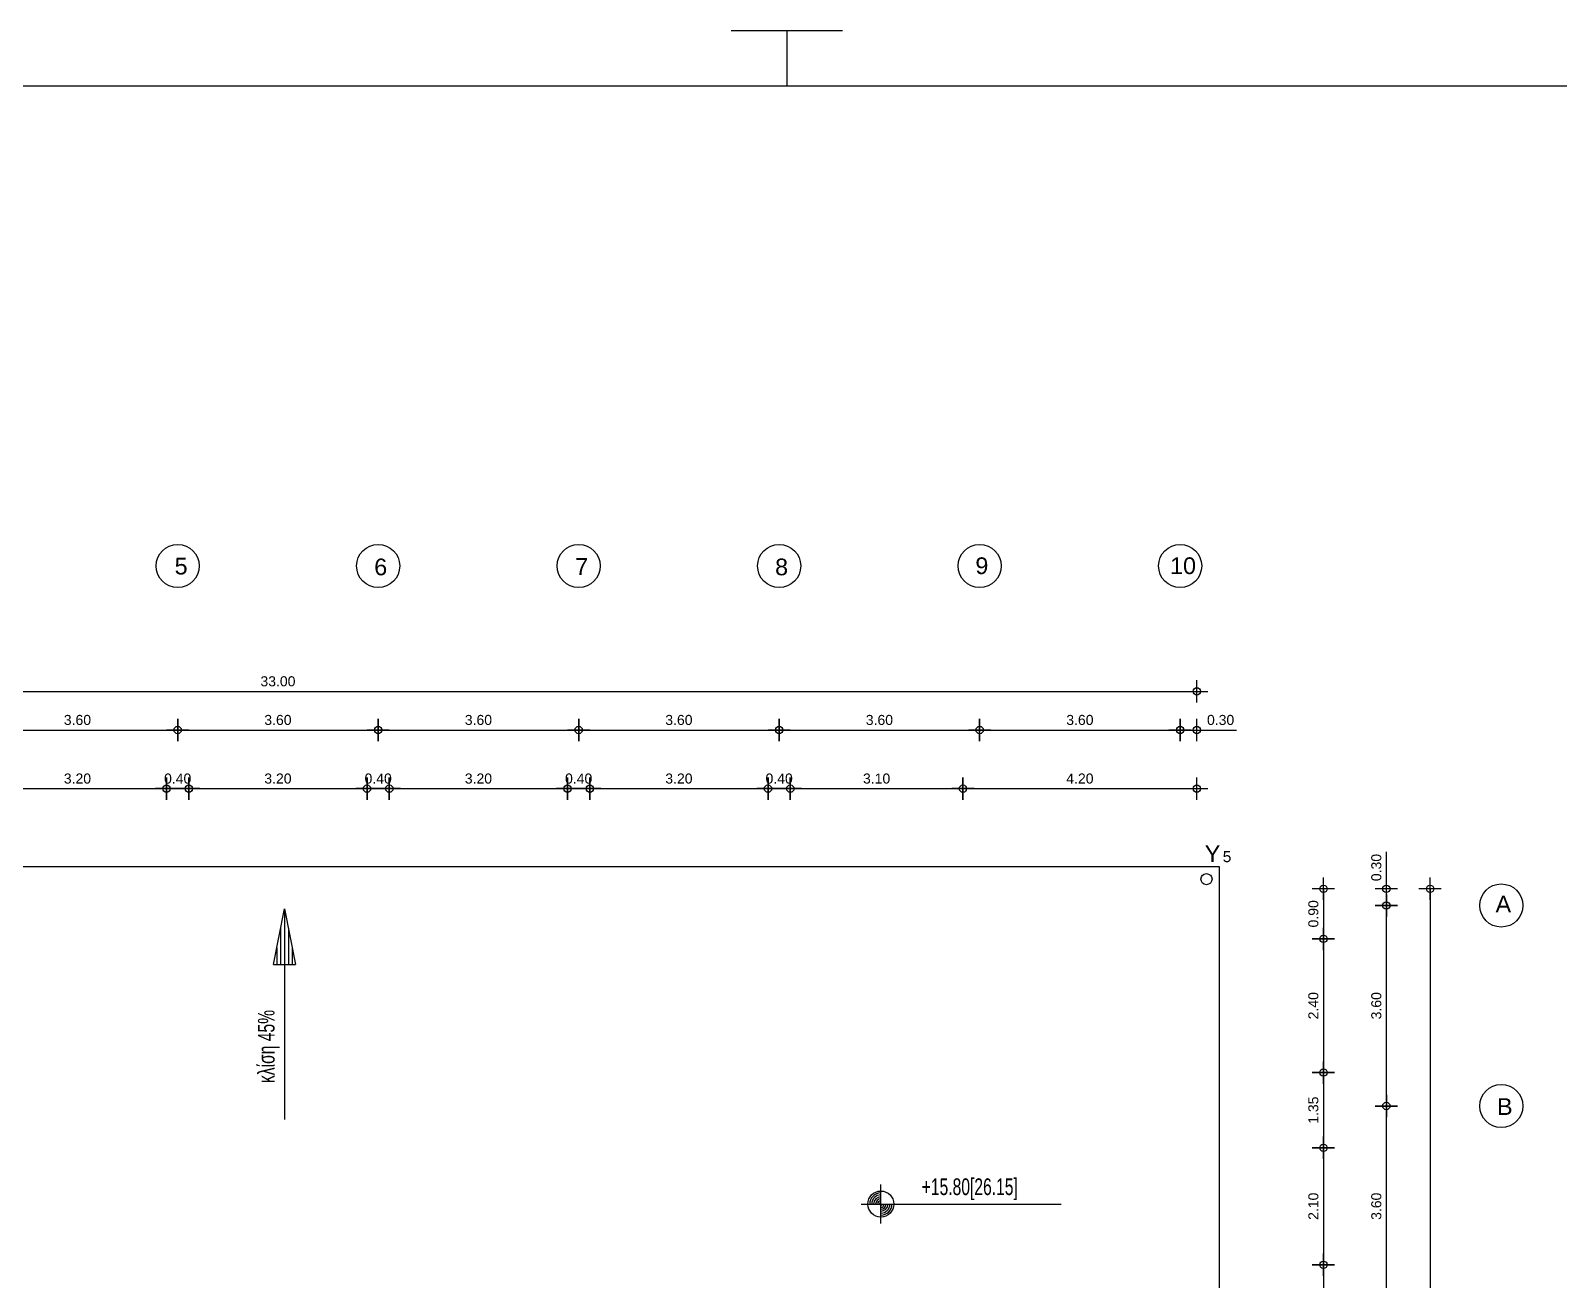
# Model space of a CAD drawing. Header units: metres. Extents: x -11 to 85, y -301 to 135.
# Drawn here: x 26.43 to 53.88, y 112.61 to 135.05 of the extents above; entities that cross this region are included whole.
import ezdxf

# ---------------------------------------------------------------- set-up
doc = ezdxf.new("R2010")
doc.units = ezdxf.units.M
doc.header["$LTSCALE"] = 0.036
doc.header["$PDMODE"] = 2
for name, color, linetype in [('arxitek corofos', 252, 'Continuous'), ('arxitek doma', 252, 'Continuous'), ('BORDER', 5, 'Continuous'), ('DIMBLK', 252, 'Continuous'), ('LAYER-ON', 4, 'Continuous'), ('MARKS', 2, 'Continuous')]:
    doc.layers.add(name, color=color, linetype=linetype)
doc.styles.add('comu-c', font='ugcompl.shx', dxfattribs={"width": 0.7})
doc.styles.add('COMU-N', font='arial.ttf')
doc.styles.get("Standard").update_dxf_attribs({"font": 'arial.ttf'})
doc.dimstyles.new('CADWDOT', dxfattribs={"dimscale": 0.1, "dimtxt": 1.8, "dimasz": 0.08, "dimexe": 2, "dimexo": 0, "dimgap": 0.09, "dimtad": 0, "dimrnd": 0.001, "dimzin": 0, "dimdsep": 46, "dimtxsty": 'Standard', "dimblk1": 'ARTDIM', "dimblk2": 'ARTDIM', "dimsah": 1, "dimcen": 0.09, "dimdle": 0.05, "dimse1": 1, "dimse2": 1, "dimadec": 0, "dimazin": 0, "dimtfac": 1, "dimtmove": 0, "dimatfit": 3, "dimldrblk": 'ARTDIM', "dimfxl": 2, "dimtvp": 0.9999, "dimtolj": 1, "dimtzin": 0, "dimarcsym": 0})

# ---------------------------------------------------------------- blocks, each defined once
blk = doc.blocks.new('art103')
at = {"layer": 'BORDER'}
blk.add_line((20.75, 14.6), (0.25, 14.6), dxfattribs=at)
at = {"layer": 'MARKS'}
for p, q in [((10.25, 14.85), (10.75, 14.85)), ((10.5, 14.85), (10.5, 14.6))]:
    blk.add_line(p, q, dxfattribs=at)
blk = doc.blocks.new('ARTDIM')
at = {"layer": 'DIMBLK'}
for p, q in [((-24.9975, 0), (24.9975, 0)), ((0, -24.9975), (0, 24.9975))]:
    blk.add_line(p, q, dxfattribs=at)
blk.add_circle((0, 0), 8.25, dxfattribs=at)
blk = doc.blocks.new('*D1646')
at = {"layer": 'arxitek doma', "color": 0, "lineweight": -2}
blk.add_line((25.482, 122.488), (29.066, 122.488), dxfattribs=at)
at = {"layer": 'Defpoints', "color": 0, "transparency": 16777216}
for p in [(29.074, 125.766), (25.474, 122.488), (29.074, 122.488)]:
    blk.add_point(p, dxfattribs=at)
at = {"layer": 'arxitek doma', "color": 0, "lineweight": -2, "xscale": 0.008, "yscale": 0.008, "zscale": 0.008, "rotation": 180}
blk.add_blockref('ARTDIM', (25.474, 122.488), dxfattribs=at)
at = {"layer": 'arxitek doma', "color": 0, "lineweight": -2, "xscale": 0.008, "yscale": 0.008, "zscale": 0.008}
blk.add_blockref('ARTDIM', (29.074, 122.488), dxfattribs=at)
at = {"layer": 'arxitek doma', "color": 0, "insert": (27.274, 122.668), "char_height": 0.18, "attachment_point": 5}
blk.add_mtext('\\A1;3.60', dxfattribs=at)
blk = doc.blocks.new('*D1647')
at = {"layer": 'arxitek doma', "color": 0, "lineweight": -2}
blk.add_line((29.082, 122.488), (32.666, 122.488), dxfattribs=at)
at = {"layer": 'Defpoints', "color": 0, "transparency": 16777216}
for p in [(29.074, 125.766), (32.674, 125.766), (32.674, 122.488)]:
    blk.add_point(p, dxfattribs=at)
at = {"layer": 'arxitek doma', "color": 0, "lineweight": -2, "xscale": 0.008, "yscale": 0.008, "zscale": 0.008, "rotation": 180}
blk.add_blockref('ARTDIM', (29.074, 122.488), dxfattribs=at)
at = {"layer": 'arxitek doma', "color": 0, "lineweight": -2, "xscale": 0.008, "yscale": 0.008, "zscale": 0.008}
blk.add_blockref('ARTDIM', (32.674, 122.488), dxfattribs=at)
at = {"layer": 'arxitek doma', "color": 0, "insert": (30.874, 122.668), "char_height": 0.18, "attachment_point": 5}
blk.add_mtext('\\A1;3.60', dxfattribs=at)
blk = doc.blocks.new('*D1648')
at = {"layer": 'arxitek doma', "color": 0, "lineweight": -2}
blk.add_line((32.682, 122.488), (36.266, 122.488), dxfattribs=at)
at = {"layer": 'Defpoints', "color": 0, "transparency": 16777216}
for p in [(32.674, 125.766), (36.274, 125.766), (36.274, 122.488)]:
    blk.add_point(p, dxfattribs=at)
at = {"layer": 'arxitek doma', "color": 0, "lineweight": -2, "xscale": 0.008, "yscale": 0.008, "zscale": 0.008, "rotation": 180}
blk.add_blockref('ARTDIM', (32.674, 122.488), dxfattribs=at)
at = {"layer": 'arxitek doma', "color": 0, "lineweight": -2, "xscale": 0.008, "yscale": 0.008, "zscale": 0.008}
blk.add_blockref('ARTDIM', (36.274, 122.488), dxfattribs=at)
at = {"layer": 'arxitek doma', "color": 0, "insert": (34.474, 122.668), "char_height": 0.18, "attachment_point": 5}
blk.add_mtext('\\A1;3.60', dxfattribs=at)
blk = doc.blocks.new('*D1649')
at = {"layer": 'arxitek doma', "color": 0, "lineweight": -2}
blk.add_line((36.282, 122.488), (39.866, 122.488), dxfattribs=at)
at = {"layer": 'Defpoints', "color": 0, "transparency": 16777216}
for p in [(36.274, 125.766), (39.874, 125.766), (39.874, 122.488)]:
    blk.add_point(p, dxfattribs=at)
at = {"layer": 'arxitek doma', "color": 0, "lineweight": -2, "xscale": 0.008, "yscale": 0.008, "zscale": 0.008, "rotation": 180}
blk.add_blockref('ARTDIM', (36.274, 122.488), dxfattribs=at)
at = {"layer": 'arxitek doma', "color": 0, "lineweight": -2, "xscale": 0.008, "yscale": 0.008, "zscale": 0.008}
blk.add_blockref('ARTDIM', (39.874, 122.488), dxfattribs=at)
at = {"layer": 'arxitek doma', "color": 0, "insert": (38.074, 122.668), "char_height": 0.18, "attachment_point": 5}
blk.add_mtext('\\A1;3.60', dxfattribs=at)
blk = doc.blocks.new('*D1650')
at = {"layer": 'arxitek doma', "color": 0, "lineweight": -2}
blk.add_line((39.882, 122.488), (43.466, 122.488), dxfattribs=at)
at = {"layer": 'Defpoints', "color": 0, "transparency": 16777216}
for p in [(39.874, 125.766), (43.474, 125.766), (43.474, 122.488)]:
    blk.add_point(p, dxfattribs=at)
at = {"layer": 'arxitek doma', "color": 0, "lineweight": -2, "xscale": 0.008, "yscale": 0.008, "zscale": 0.008, "rotation": 180}
blk.add_blockref('ARTDIM', (39.874, 122.488), dxfattribs=at)
at = {"layer": 'arxitek doma', "color": 0, "lineweight": -2, "xscale": 0.008, "yscale": 0.008, "zscale": 0.008}
blk.add_blockref('ARTDIM', (43.474, 122.488), dxfattribs=at)
at = {"layer": 'arxitek doma', "color": 0, "insert": (41.674, 122.668), "char_height": 0.18, "attachment_point": 5}
blk.add_mtext('\\A1;3.60', dxfattribs=at)
blk = doc.blocks.new('*D1651')
at = {"layer": 'arxitek doma', "color": 0, "lineweight": -2}
blk.add_line((43.482, 122.488), (47.066, 122.488), dxfattribs=at)
at = {"layer": 'Defpoints', "color": 0, "transparency": 16777216}
for p in [(43.474, 125.766), (47.074, 125.766), (47.074, 122.488)]:
    blk.add_point(p, dxfattribs=at)
at = {"layer": 'arxitek doma', "color": 0, "lineweight": -2, "xscale": 0.008, "yscale": 0.008, "zscale": 0.008, "rotation": 180}
blk.add_blockref('ARTDIM', (43.474, 122.488), dxfattribs=at)
at = {"layer": 'arxitek doma', "color": 0, "lineweight": -2, "xscale": 0.008, "yscale": 0.008, "zscale": 0.008}
blk.add_blockref('ARTDIM', (47.074, 122.488), dxfattribs=at)
at = {"layer": 'arxitek doma', "color": 0, "insert": (45.274, 122.668), "char_height": 0.18, "attachment_point": 5}
blk.add_mtext('\\A1;3.60', dxfattribs=at)
blk = doc.blocks.new('*D1652')
at = {"layer": 'arxitek doma', "color": 0, "lineweight": -2}
for p, q in [((47.082, 122.488), (47.366, 122.488)), ((47.374, 122.488), (48.084, 122.488))]:
    blk.add_line(p, q, dxfattribs=at)
at = {"layer": 'Defpoints', "color": 0, "transparency": 16777216}
for p in [(47.074, 125.766), (47.374, 122.488), (47.374, 120.358)]:
    blk.add_point(p, dxfattribs=at)
at = {"layer": 'arxitek doma', "color": 0, "lineweight": -2, "xscale": 0.008, "yscale": 0.008, "zscale": 0.008, "rotation": 180}
blk.add_blockref('ARTDIM', (47.074, 122.488), dxfattribs=at)
at = {"layer": 'arxitek doma', "color": 0, "lineweight": -2, "xscale": 0.008, "yscale": 0.008, "zscale": 0.008}
blk.add_blockref('ARTDIM', (47.374, 122.488), dxfattribs=at)
at = {"layer": 'arxitek doma', "color": 0, "insert": (47.801, 122.668), "char_height": 0.18, "attachment_point": 5}
blk.add_mtext('\\A1;0.30', dxfattribs=at)
blk = doc.blocks.new('*D1654')
at = {"layer": 'arxitek doma', "color": 0, "lineweight": -2}
blk.add_line((14.382, 123.182), (47.366, 123.182), dxfattribs=at)
at = {"layer": 'Defpoints', "color": 0, "transparency": 16777216}
for p in [(47.374, 123.182), (14.374, 122), (47.374, 122)]:
    blk.add_point(p, dxfattribs=at)
at = {"layer": 'arxitek doma', "color": 0, "lineweight": -2, "xscale": 0.008, "yscale": 0.008, "zscale": 0.008, "rotation": 180}
blk.add_blockref('ARTDIM', (14.374, 123.182), dxfattribs=at)
at = {"layer": 'arxitek doma', "color": 0, "lineweight": -2, "xscale": 0.008, "yscale": 0.008, "zscale": 0.008}
blk.add_blockref('ARTDIM', (47.374, 123.182), dxfattribs=at)
at = {"layer": 'arxitek doma', "color": 0, "insert": (30.874, 123.362), "char_height": 0.18, "attachment_point": 5}
blk.add_mtext('\\A1;33.00', dxfattribs=at)
blk = doc.blocks.new('*D1660')
at = {"layer": 'arxitek doma', "color": 0, "lineweight": -2}
blk.add_line((25.682, 121.436), (28.866, 121.436), dxfattribs=at)
at = {"layer": 'Defpoints', "color": 0, "transparency": 16777216}
for p in [(28.874, 121.436), (25.674, 120.358), (28.874, 120.358)]:
    blk.add_point(p, dxfattribs=at)
at = {"layer": 'arxitek doma', "color": 0, "lineweight": -2, "xscale": 0.008, "yscale": 0.008, "zscale": 0.008, "rotation": 180}
blk.add_blockref('ARTDIM', (25.674, 121.436), dxfattribs=at)
at = {"layer": 'arxitek doma', "color": 0, "lineweight": -2, "xscale": 0.008, "yscale": 0.008, "zscale": 0.008}
blk.add_blockref('ARTDIM', (28.874, 121.436), dxfattribs=at)
at = {"layer": 'arxitek doma', "color": 0, "insert": (27.274, 121.616), "char_height": 0.18, "attachment_point": 5}
blk.add_mtext('\\A1;3.20', dxfattribs=at)
blk = doc.blocks.new('*D1661')
at = {"layer": 'arxitek doma', "color": 0, "lineweight": -2}
blk.add_line((28.882, 121.436), (29.266, 121.436), dxfattribs=at)
at = {"layer": 'Defpoints', "color": 0, "transparency": 16777216}
for p in [(29.274, 121.436), (28.874, 120.358), (29.274, 120.358)]:
    blk.add_point(p, dxfattribs=at)
at = {"layer": 'arxitek doma', "color": 0, "lineweight": -2, "xscale": 0.008, "yscale": 0.008, "zscale": 0.008, "rotation": 180}
blk.add_blockref('ARTDIM', (28.874, 121.436), dxfattribs=at)
at = {"layer": 'arxitek doma', "color": 0, "lineweight": -2, "xscale": 0.008, "yscale": 0.008, "zscale": 0.008}
blk.add_blockref('ARTDIM', (29.274, 121.436), dxfattribs=at)
at = {"layer": 'arxitek doma', "color": 0, "insert": (29.074, 121.616), "char_height": 0.18, "attachment_point": 5}
blk.add_mtext('\\A1;0.40', dxfattribs=at)
blk = doc.blocks.new('*D1662')
at = {"layer": 'arxitek doma', "color": 0, "lineweight": -2}
blk.add_line((29.282, 121.436), (32.466, 121.436), dxfattribs=at)
at = {"layer": 'Defpoints', "color": 0, "transparency": 16777216}
for p in [(32.474, 121.436), (29.274, 120.358), (32.474, 120.358)]:
    blk.add_point(p, dxfattribs=at)
at = {"layer": 'arxitek doma', "color": 0, "lineweight": -2, "xscale": 0.008, "yscale": 0.008, "zscale": 0.008, "rotation": 180}
blk.add_blockref('ARTDIM', (29.274, 121.436), dxfattribs=at)
at = {"layer": 'arxitek doma', "color": 0, "lineweight": -2, "xscale": 0.008, "yscale": 0.008, "zscale": 0.008}
blk.add_blockref('ARTDIM', (32.474, 121.436), dxfattribs=at)
at = {"layer": 'arxitek doma', "color": 0, "insert": (30.874, 121.616), "char_height": 0.18, "attachment_point": 5}
blk.add_mtext('\\A1;3.20', dxfattribs=at)
blk = doc.blocks.new('*D1663')
at = {"layer": 'arxitek doma', "color": 0, "lineweight": -2}
blk.add_line((32.482, 121.436), (32.866, 121.436), dxfattribs=at)
at = {"layer": 'Defpoints', "color": 0, "transparency": 16777216}
for p in [(32.874, 121.436), (32.474, 120.358), (32.874, 120.358)]:
    blk.add_point(p, dxfattribs=at)
at = {"layer": 'arxitek doma', "color": 0, "lineweight": -2, "xscale": 0.008, "yscale": 0.008, "zscale": 0.008, "rotation": 180}
blk.add_blockref('ARTDIM', (32.474, 121.436), dxfattribs=at)
at = {"layer": 'arxitek doma', "color": 0, "lineweight": -2, "xscale": 0.008, "yscale": 0.008, "zscale": 0.008}
blk.add_blockref('ARTDIM', (32.874, 121.436), dxfattribs=at)
at = {"layer": 'arxitek doma', "color": 0, "insert": (32.674, 121.616), "char_height": 0.18, "attachment_point": 5}
blk.add_mtext('\\A1;0.40', dxfattribs=at)
blk = doc.blocks.new('*D1664')
at = {"layer": 'arxitek doma', "color": 0, "lineweight": -2}
blk.add_line((32.882, 121.436), (36.066, 121.436), dxfattribs=at)
at = {"layer": 'Defpoints', "color": 0, "transparency": 16777216}
for p in [(36.074, 121.436), (32.874, 120.358), (36.074, 120.358)]:
    blk.add_point(p, dxfattribs=at)
at = {"layer": 'arxitek doma', "color": 0, "lineweight": -2, "xscale": 0.008, "yscale": 0.008, "zscale": 0.008, "rotation": 180}
blk.add_blockref('ARTDIM', (32.874, 121.436), dxfattribs=at)
at = {"layer": 'arxitek doma', "color": 0, "lineweight": -2, "xscale": 0.008, "yscale": 0.008, "zscale": 0.008}
blk.add_blockref('ARTDIM', (36.074, 121.436), dxfattribs=at)
at = {"layer": 'arxitek doma', "color": 0, "insert": (34.474, 121.616), "char_height": 0.18, "attachment_point": 5}
blk.add_mtext('\\A1;3.20', dxfattribs=at)
blk = doc.blocks.new('*D1665')
at = {"layer": 'arxitek doma', "color": 0, "lineweight": -2}
blk.add_line((36.082, 121.436), (36.466, 121.436), dxfattribs=at)
at = {"layer": 'Defpoints', "color": 0, "transparency": 16777216}
for p in [(36.474, 121.436), (36.074, 120.358), (36.474, 120.358)]:
    blk.add_point(p, dxfattribs=at)
at = {"layer": 'arxitek doma', "color": 0, "lineweight": -2, "xscale": 0.008, "yscale": 0.008, "zscale": 0.008, "rotation": 180}
blk.add_blockref('ARTDIM', (36.074, 121.436), dxfattribs=at)
at = {"layer": 'arxitek doma', "color": 0, "lineweight": -2, "xscale": 0.008, "yscale": 0.008, "zscale": 0.008}
blk.add_blockref('ARTDIM', (36.474, 121.436), dxfattribs=at)
at = {"layer": 'arxitek doma', "color": 0, "insert": (36.274, 121.616), "char_height": 0.18, "attachment_point": 5}
blk.add_mtext('\\A1;0.40', dxfattribs=at)
blk = doc.blocks.new('*D1666')
at = {"layer": 'arxitek doma', "color": 0, "lineweight": -2}
blk.add_line((36.482, 121.436), (39.666, 121.436), dxfattribs=at)
at = {"layer": 'Defpoints', "color": 0, "transparency": 16777216}
for p in [(39.674, 121.436), (36.474, 120.358), (39.674, 120.358)]:
    blk.add_point(p, dxfattribs=at)
at = {"layer": 'arxitek doma', "color": 0, "lineweight": -2, "xscale": 0.008, "yscale": 0.008, "zscale": 0.008, "rotation": 180}
blk.add_blockref('ARTDIM', (36.474, 121.436), dxfattribs=at)
at = {"layer": 'arxitek doma', "color": 0, "lineweight": -2, "xscale": 0.008, "yscale": 0.008, "zscale": 0.008}
blk.add_blockref('ARTDIM', (39.674, 121.436), dxfattribs=at)
at = {"layer": 'arxitek doma', "color": 0, "insert": (38.074, 121.616), "char_height": 0.18, "attachment_point": 5}
blk.add_mtext('\\A1;3.20', dxfattribs=at)
blk = doc.blocks.new('*D1667')
at = {"layer": 'arxitek doma', "color": 0, "lineweight": -2}
blk.add_line((39.682, 121.436), (40.066, 121.436), dxfattribs=at)
at = {"layer": 'Defpoints', "color": 0, "transparency": 16777216}
for p in [(40.074, 121.436), (39.674, 120.358), (40.074, 120.358)]:
    blk.add_point(p, dxfattribs=at)
at = {"layer": 'arxitek doma', "color": 0, "lineweight": -2, "xscale": 0.008, "yscale": 0.008, "zscale": 0.008, "rotation": 180}
blk.add_blockref('ARTDIM', (39.674, 121.436), dxfattribs=at)
at = {"layer": 'arxitek doma', "color": 0, "lineweight": -2, "xscale": 0.008, "yscale": 0.008, "zscale": 0.008}
blk.add_blockref('ARTDIM', (40.074, 121.436), dxfattribs=at)
at = {"layer": 'arxitek doma', "color": 0, "insert": (39.874, 121.616), "char_height": 0.18, "attachment_point": 5}
blk.add_mtext('\\A1;0.40', dxfattribs=at)
blk = doc.blocks.new('*D1668')
at = {"layer": 'arxitek doma', "color": 0, "lineweight": -2}
blk.add_line((40.082, 121.436), (43.166, 121.436), dxfattribs=at)
at = {"layer": 'Defpoints', "color": 0, "transparency": 16777216}
for p in [(43.174, 121.436), (40.074, 120.358), (43.174, 120.358)]:
    blk.add_point(p, dxfattribs=at)
at = {"layer": 'arxitek doma', "color": 0, "lineweight": -2, "xscale": 0.008, "yscale": 0.008, "zscale": 0.008, "rotation": 180}
blk.add_blockref('ARTDIM', (40.074, 121.436), dxfattribs=at)
at = {"layer": 'arxitek doma', "color": 0, "lineweight": -2, "xscale": 0.008, "yscale": 0.008, "zscale": 0.008}
blk.add_blockref('ARTDIM', (43.174, 121.436), dxfattribs=at)
at = {"layer": 'arxitek doma', "color": 0, "insert": (41.624, 121.616), "char_height": 0.18, "attachment_point": 5}
blk.add_mtext('\\A1;3.10', dxfattribs=at)
blk = doc.blocks.new('*D1669')
at = {"layer": 'arxitek doma', "color": 0, "lineweight": -2}
blk.add_line((43.182, 121.436), (47.366, 121.436), dxfattribs=at)
at = {"layer": 'Defpoints', "color": 0, "transparency": 16777216}
for p in [(47.374, 121.436), (43.174, 120.358), (47.374, 120.358)]:
    blk.add_point(p, dxfattribs=at)
at = {"layer": 'arxitek doma', "color": 0, "lineweight": -2, "xscale": 0.008, "yscale": 0.008, "zscale": 0.008, "rotation": 180}
blk.add_blockref('ARTDIM', (43.174, 121.436), dxfattribs=at)
at = {"layer": 'arxitek doma', "color": 0, "lineweight": -2, "xscale": 0.008, "yscale": 0.008, "zscale": 0.008}
blk.add_blockref('ARTDIM', (47.374, 121.436), dxfattribs=at)
at = {"layer": 'arxitek doma', "color": 0, "insert": (45.274, 121.616), "char_height": 0.18, "attachment_point": 5}
blk.add_mtext('\\A1;4.20', dxfattribs=at)
blk = doc.blocks.new('*D1725')
at = {"layer": 'arxitek doma', "color": 0, "lineweight": -2}
blk.add_line((51.562, 119.63), (51.562, 90.246), dxfattribs=at)
at = {"layer": 'Defpoints', "color": 0, "transparency": 16777216}
for p in [(48.677, 119.638), (48.677, 90.238), (51.562, 90.238)]:
    blk.add_point(p, dxfattribs=at)
at = {"layer": 'arxitek doma', "color": 0, "lineweight": -2, "xscale": 0.008, "yscale": 0.008, "zscale": 0.008}
for p, rotation in [((51.562, 119.638), 90), ((51.562, 90.238), 270)]:
    blk.add_blockref('ARTDIM', p, dxfattribs=dict(at, rotation=rotation))
at = {"layer": 'arxitek doma', "color": 0, "insert": (51.382, 104.938), "char_height": 0.18, "attachment_point": 5, "rotation": 90}
blk.add_mtext('\\A1;29.40', dxfattribs=at)
blk = doc.blocks.new('*D1733')
at = {"layer": 'arxitek doma', "color": 0, "lineweight": -2}
blk.add_line((50.777, 112.146), (50.777, 115.73), dxfattribs=at)
at = {"layer": 'Defpoints', "color": 0, "transparency": 16777216}
for p in [(50.777, 115.738), (53.757, 115.738), (53.757, 112.138)]:
    blk.add_point(p, dxfattribs=at)
at = {"layer": 'arxitek doma', "color": 0, "lineweight": -2, "xscale": 0.008, "yscale": 0.008, "zscale": 0.008}
for p, rotation in [((50.777, 115.738), 90), ((50.777, 112.138), 270)]:
    blk.add_blockref('ARTDIM', p, dxfattribs=dict(at, rotation=rotation))
at = {"layer": 'arxitek doma', "color": 0, "insert": (50.597, 113.938), "char_height": 0.18, "attachment_point": 5, "rotation": 90}
blk.add_mtext('\\A1;3.60', dxfattribs=at)
blk = doc.blocks.new('*D1734')
at = {"layer": 'arxitek doma', "color": 0, "lineweight": -2}
blk.add_line((50.777, 115.746), (50.777, 119.33), dxfattribs=at)
at = {"layer": 'Defpoints', "color": 0, "transparency": 16777216}
for p in [(50.777, 119.338), (53.757, 119.338), (53.757, 115.738)]:
    blk.add_point(p, dxfattribs=at)
at = {"layer": 'arxitek doma', "color": 0, "lineweight": -2, "xscale": 0.008, "yscale": 0.008, "zscale": 0.008}
for p, rotation in [((50.777, 119.338), 90), ((50.777, 115.738), 270)]:
    blk.add_blockref('ARTDIM', p, dxfattribs=dict(at, rotation=rotation))
at = {"layer": 'arxitek doma', "color": 0, "insert": (50.597, 117.538), "char_height": 0.18, "attachment_point": 5, "rotation": 90}
blk.add_mtext('\\A1;3.60', dxfattribs=at)
blk = doc.blocks.new('*D1735')
at = {"layer": 'arxitek doma', "color": 0, "lineweight": -2}
for p, q in [((50.777, 119.638), (50.777, 120.303)), ((50.777, 119.346), (50.777, 119.63))]:
    blk.add_line(p, q, dxfattribs=at)
at = {"layer": 'Defpoints', "color": 0, "transparency": 16777216}
for p in [(48.677, 119.638), (50.777, 119.638), (53.757, 119.338)]:
    blk.add_point(p, dxfattribs=at)
at = {"layer": 'arxitek doma', "color": 0, "lineweight": -2, "xscale": 0.008, "yscale": 0.008, "zscale": 0.008}
for p, rotation in [((50.777, 119.638), 90), ((50.777, 119.338), 270)]:
    blk.add_blockref('ARTDIM', p, dxfattribs=dict(at, rotation=rotation))
at = {"layer": 'arxitek doma', "color": 0, "insert": (50.597, 120.019), "char_height": 0.18, "attachment_point": 5, "rotation": 90}
blk.add_mtext('\\A1;0.30', dxfattribs=at)
blk = doc.blocks.new('*D1736')
at = {"layer": 'arxitek doma', "color": 0, "lineweight": -2}
blk.add_line((49.647, 119.63), (49.647, 118.746), dxfattribs=at)
at = {"layer": 'Defpoints', "color": 0, "transparency": 16777216}
for p in [(48.677, 119.638), (48.677, 118.738), (49.647, 118.738)]:
    blk.add_point(p, dxfattribs=at)
at = {"layer": 'arxitek doma', "color": 0, "lineweight": -2, "xscale": 0.008, "yscale": 0.008, "zscale": 0.008}
for p, rotation in [((49.647, 119.638), 90), ((49.647, 118.738), 270)]:
    blk.add_blockref('ARTDIM', p, dxfattribs=dict(at, rotation=rotation))
at = {"layer": 'arxitek doma', "color": 0, "insert": (49.467, 119.188), "char_height": 0.18, "attachment_point": 5, "rotation": 90}
blk.add_mtext('\\A1;0.90', dxfattribs=at)
blk = doc.blocks.new('*D1737')
at = {"layer": 'arxitek doma', "color": 0, "lineweight": -2}
blk.add_line((49.647, 118.73), (49.647, 116.346), dxfattribs=at)
at = {"layer": 'Defpoints', "color": 0, "transparency": 16777216}
for p in [(48.677, 118.738), (48.677, 116.338), (49.647, 116.338)]:
    blk.add_point(p, dxfattribs=at)
at = {"layer": 'arxitek doma', "color": 0, "lineweight": -2, "xscale": 0.008, "yscale": 0.008, "zscale": 0.008}
for p, rotation in [((49.647, 118.738), 90), ((49.647, 116.338), 270)]:
    blk.add_blockref('ARTDIM', p, dxfattribs=dict(at, rotation=rotation))
at = {"layer": 'arxitek doma', "color": 0, "insert": (49.467, 117.538), "char_height": 0.18, "attachment_point": 5, "rotation": 90}
blk.add_mtext('\\A1;2.40', dxfattribs=at)
blk = doc.blocks.new('*D1738')
at = {"layer": 'arxitek doma', "color": 0, "lineweight": -2}
blk.add_line((49.647, 116.33), (49.647, 114.996), dxfattribs=at)
at = {"layer": 'Defpoints', "color": 0, "transparency": 16777216}
for p in [(48.677, 116.338), (48.677, 114.988), (49.647, 114.988)]:
    blk.add_point(p, dxfattribs=at)
at = {"layer": 'arxitek doma', "color": 0, "lineweight": -2, "xscale": 0.008, "yscale": 0.008, "zscale": 0.008}
for p, rotation in [((49.647, 116.338), 90), ((49.647, 114.988), 270)]:
    blk.add_blockref('ARTDIM', p, dxfattribs=dict(at, rotation=rotation))
at = {"layer": 'arxitek doma', "color": 0, "insert": (49.467, 115.663), "char_height": 0.18, "attachment_point": 5, "rotation": 90}
blk.add_mtext('\\A1;1.35', dxfattribs=at)
blk = doc.blocks.new('*D1739')
at = {"layer": 'arxitek doma', "color": 0, "lineweight": -2}
blk.add_line((49.647, 114.98), (49.647, 112.896), dxfattribs=at)
at = {"layer": 'Defpoints', "color": 0, "transparency": 16777216}
for p in [(48.677, 114.988), (48.677, 112.888), (49.647, 112.888)]:
    blk.add_point(p, dxfattribs=at)
at = {"layer": 'arxitek doma', "color": 0, "lineweight": -2, "xscale": 0.008, "yscale": 0.008, "zscale": 0.008}
for p, rotation in [((49.647, 114.988), 90), ((49.647, 112.888), 270)]:
    blk.add_blockref('ARTDIM', p, dxfattribs=dict(at, rotation=rotation))
at = {"layer": 'arxitek doma', "color": 0, "insert": (49.467, 113.938), "char_height": 0.18, "attachment_point": 5, "rotation": 90}
blk.add_mtext('\\A1;2.10', dxfattribs=at)
blk = doc.blocks.new('*D1740')
at = {"layer": 'arxitek doma', "color": 0, "lineweight": -2}
blk.add_line((49.647, 112.88), (49.647, 111.546), dxfattribs=at)
at = {"layer": 'Defpoints', "color": 0, "transparency": 16777216}
for p in [(48.677, 112.888), (48.677, 111.538), (49.647, 111.538)]:
    blk.add_point(p, dxfattribs=at)
at = {"layer": 'arxitek doma', "color": 0, "lineweight": -2, "xscale": 0.008, "yscale": 0.008, "zscale": 0.008}
for p, rotation in [((49.647, 112.888), 90), ((49.647, 111.538), 270)]:
    blk.add_blockref('ARTDIM', p, dxfattribs=dict(at, rotation=rotation))
at = {"layer": 'arxitek doma', "color": 0, "insert": (49.467, 112.213), "char_height": 0.18, "attachment_point": 5, "rotation": 90}
blk.add_mtext('\\A1;1.35', dxfattribs=at)

msp = doc.modelspace()

# ---------------------------------------------------------------- linework, layer by layer
at = {"layer": 'arxitek corofos'}
msp.add_line((2.987, 120.038), (47.774, 120.038), dxfattribs=at)
at = {"layer": 'arxitek doma'}
for p, q in [((13.974, 120.038), (47.774, 120.038)), ((47.774, 120.038), (47.774, 89.838)), ((30.794, 118.281), (30.993, 119.277)), ((30.993, 119.277), (30.993, 115.494)), ((30.993, 119.277), (31.192, 118.281)), ((30.923, 118.928), (30.923, 118.281)), ((31.063, 118.928), (31.063, 118.281)), ((30.854, 118.58), (30.854, 118.281)), ((31.132, 118.58), (31.132, 118.281)), ((30.794, 118.281), (31.192, 118.281)), ((41.7, 113.627), (41.7, 114.329)), ((41.348, 113.978), (44.939, 113.978))]:
    msp.add_line(p, q, dxfattribs=at)
for centre, radius in [((29.074, 125.433, 3), 0.387), ((32.674, 125.433, 3), 0.387), ((36.274, 125.433, 3), 0.387), ((39.874, 125.433, 3), 0.387), ((43.474, 125.433, 3), 0.387), ((47.074, 125.433, 3), 0.387), ((47.547, 119.811), 0.1), ((52.841, 119.338, 3), 0.387), ((52.841, 115.738, 3), 0.387), ((41.7, 113.978), 0.234)]:
    msp.add_circle(centre, radius, dxfattribs=at)
for radius, start, end in [(0.199, 90, 180), (0.164, 90, 180), (0.129, 90, 180), (0.0937, 90, 180), (0.0585, 90, 180), (0.0234, 90, 180), (0.0937, 270, 0), (0.129, 270, 0), (0.164, 270, 0), (0.199, 270, 0), (0.0585, 270, 0), (0.0234, 270, 0)]:
    msp.add_arc((41.7, 113.978), radius, start, end, dxfattribs=at)

# ---------------------------------------------------------------- block references
at = {"layer": 'LAYER-ON', "xscale": 4, "yscale": 4, "zscale": 4}
msp.add_blockref('art103', (-1.988, 75.645, 3), dxfattribs=at)

# ---------------------------------------------------------------- texts
at = {"layer": 'arxitek doma', "style": 'COMU-N'}
for s, height, p in [('5', 0.3, (29.019, 125.281, 3)), ('6', 0.3, (32.603, 125.266, 3)), ('7', 0.3, (36.212, 125.274, 3)), ('8', 0.3, (39.801, 125.266, 3)), ('9', 0.3, (43.397, 125.288, 3)), ('10', 0.3, (46.893, 125.288, 3)), ('Y', 0.3, (47.516, 120.116, 3)), ('5', 0.2, (47.839, 120.116, 3)), ('Α', 0.3, (52.738, 119.214, 3)), ('Β', 0.3, (52.765, 115.578, 3))]:
    msp.add_text(s, height=height, dxfattribs=at).set_placement(p)
at = {"layer": 'arxitek doma', "style": 'comu-c', "width": 0.7}
msp.add_text('κλίση 45%', height=0.3, rotation=90, dxfattribs=at).set_placement((30.814, 116.15))
msp.add_attdef('+15.80[26.15]', (42.434, 114.139), '±0.00', height=0.3, dxfattribs=at)

# ---------------------------------------------------------------- dimensions: what is measured, and where the dimension line sits
at = {"layer": 'arxitek doma'}
for base, p1, p2, picture, middle in [((29.074, 122.488, 3), (25.474, 122.488, 3), (29.074, 125.766, 3), '*D1646', (27.274, 122.668, 3)), ((32.674, 122.488, 3), (29.074, 125.766, 3), (32.674, 125.766, 3), '*D1647', (30.874, 122.668, 3)), ((36.274, 122.488, 3), (32.674, 125.766, 3), (36.274, 125.766, 3), '*D1648', (34.474, 122.668, 3)), ((39.874, 122.488, 3), (36.274, 125.766, 3), (39.874, 125.766, 3), '*D1649', (38.074, 122.668, 3)), ((43.474, 122.488, 3), (39.874, 125.766, 3), (43.474, 125.766, 3), '*D1650', (41.674, 122.668, 3)), ((47.074, 122.488, 3), (43.474, 125.766, 3), (47.074, 125.766, 3), '*D1651', (45.274, 122.668, 3)), ((47.374, 123.182, 3), (14.374, 122, 3), (47.374, 122, 3), '*D1654', (30.874, 123.362, 3)), ((28.874, 121.436, 3), (25.674, 120.358, 3), (28.874, 120.358, 3), '*D1660', (27.274, 121.616, 3)), ((32.474, 121.436, 3), (29.274, 120.358, 3), (32.474, 120.358, 3), '*D1662', (30.874, 121.616, 3)), ((36.074, 121.436, 3), (32.874, 120.358, 3), (36.074, 120.358, 3), '*D1664', (34.474, 121.616, 3)), ((39.674, 121.436, 3), (36.474, 120.358, 3), (39.674, 120.358, 3), '*D1666', (38.074, 121.616, 3)), ((43.174, 121.436, 3), (40.074, 120.358, 3), (43.174, 120.358, 3), '*D1668', (41.624, 121.616, 3)), ((47.374, 121.436, 3), (43.174, 120.358, 3), (47.374, 120.358, 3), '*D1669', (45.274, 121.616, 3))]:
    dim = msp.add_linear_dim(base=base, p1=p1, p2=p2, dimstyle='CADWDOT', dxfattribs=at)
    dim.commit()
    dim.dimension.update_dxf_attribs({"geometry": picture, "text_midpoint": middle})
for base, p1, p2, picture, middle in [((47.374, 122.488, 3), (47.074, 125.766, 3), (47.374, 120.358, 3), '*D1652', (47.801, 122.488, 3)), ((29.274, 121.436, 3), (28.874, 120.358, 3), (29.274, 120.358, 3), '*D1661', (29.074, 121.436, 3)), ((32.874, 121.436, 3), (32.474, 120.358, 3), (32.874, 120.358, 3), '*D1663', (32.674, 121.436, 3)), ((36.474, 121.436, 3), (36.074, 120.358, 3), (36.474, 120.358, 3), '*D1665', (36.274, 121.436, 3)), ((40.074, 121.436, 3), (39.674, 120.358, 3), (40.074, 120.358, 3), '*D1667', (39.874, 121.436, 3))]:
    dim = msp.add_linear_dim(base=base, p1=p1, p2=p2, dimstyle='CADWDOT', dxfattribs=at)
    dim.commit()
    dim.dimension.update_dxf_attribs({"geometry": picture, "text_midpoint": middle, "dimtype": 160})
dim = msp.add_linear_dim(base=(50.777, 119.638, 3), p1=(53.757, 119.338, 3), p2=(48.677, 119.638, 3), angle=90, dimstyle='CADWDOT', dxfattribs=at)
dim.commit()
dim.dimension.update_dxf_attribs({"geometry": '*D1735', "text_midpoint": (50.777, 120.019, 3), "dimtype": 160})
for base, p1, p2, picture, middle in [((51.562, 90.238, 3), (48.677, 119.638, 3), (48.677, 90.238, 3), '*D1725', (51.382, 104.938, 3)), ((49.647, 118.738, 3), (48.677, 119.638, 3), (48.677, 118.738, 3), '*D1736', (49.467, 119.188, 3)), ((50.777, 119.338, 3), (53.757, 115.738, 3), (53.757, 119.338, 3), '*D1734', (50.597, 117.538, 3)), ((49.647, 116.338, 3), (48.677, 118.738, 3), (48.677, 116.338, 3), '*D1737', (49.467, 117.538, 3)), ((49.647, 114.988, 3), (48.677, 116.338, 3), (48.677, 114.988, 3), '*D1738', (49.467, 115.663, 3)), ((50.777, 115.738, 3), (53.757, 112.138, 3), (53.757, 115.738, 3), '*D1733', (50.597, 113.938, 3)), ((49.647, 112.888, 3), (48.677, 114.988, 3), (48.677, 112.888, 3), '*D1739', (49.467, 113.938, 3)), ((49.647, 111.538, 3), (48.677, 112.888, 3), (48.677, 111.538, 3), '*D1740', (49.467, 112.213, 3))]:
    dim = msp.add_linear_dim(base=base, p1=p1, p2=p2, angle=90, dimstyle='CADWDOT', dxfattribs=at)
    dim.commit()
    dim.dimension.update_dxf_attribs({"geometry": picture, "text_midpoint": middle})

doc.saveas('drawing.dxf')
